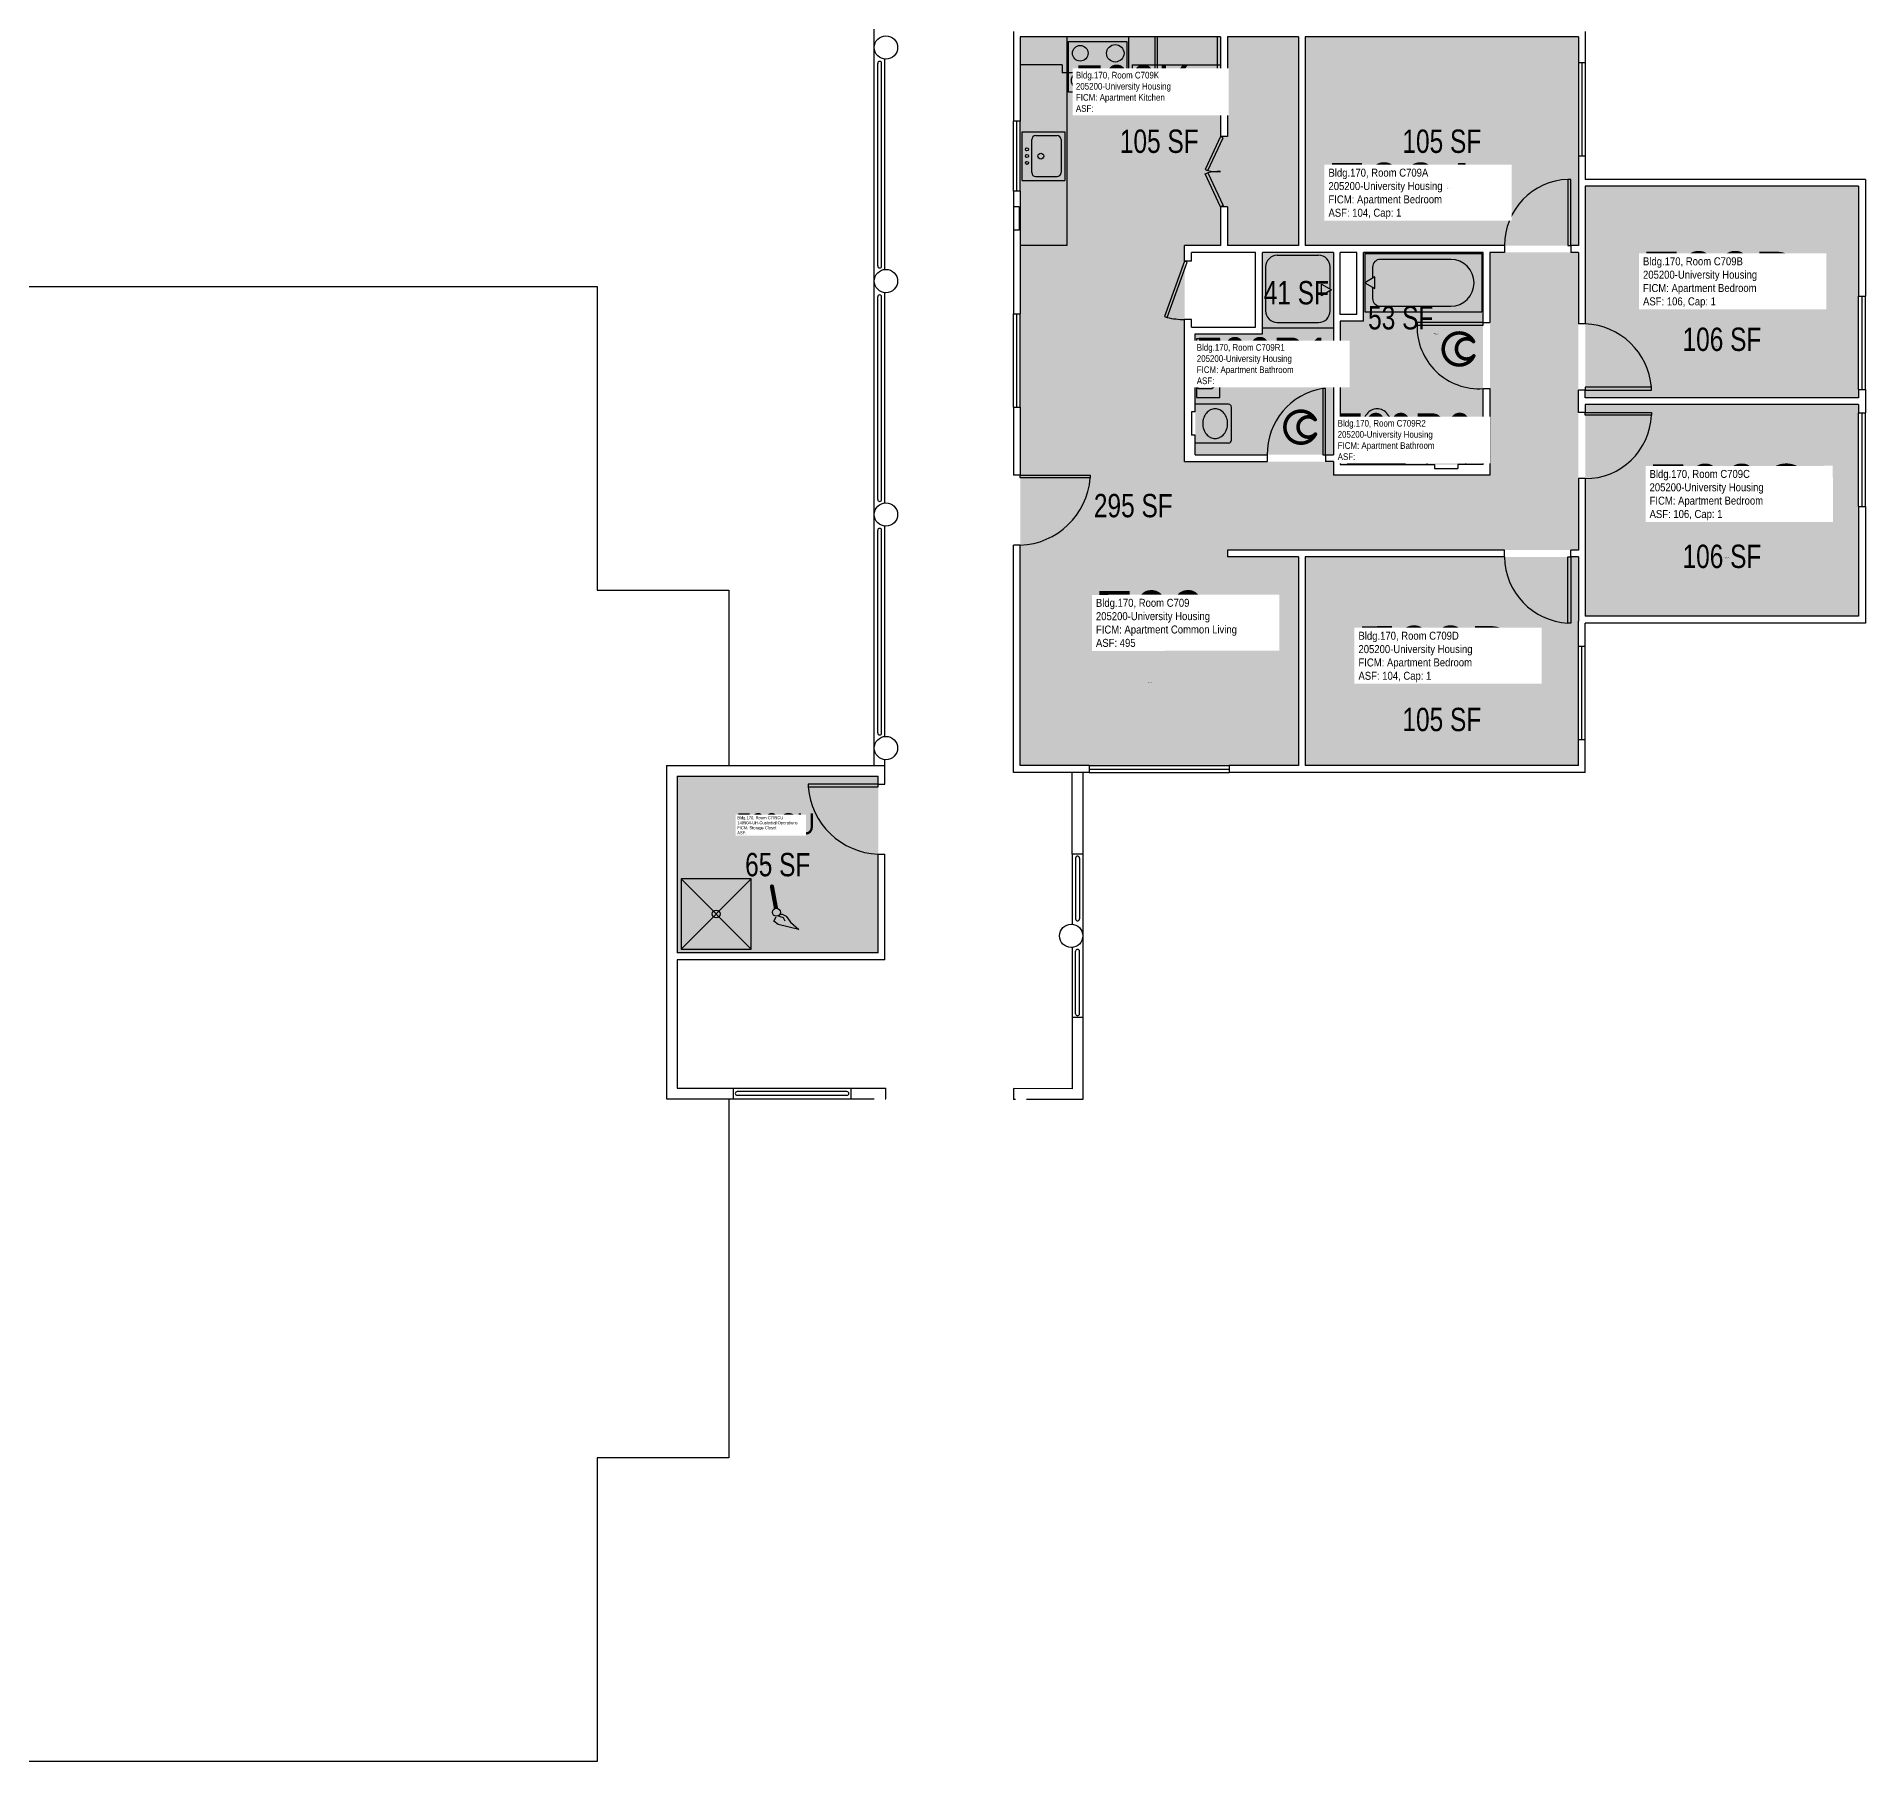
# Model space of a CAD drawing. Header units: inches. Extents: x -90 to 3162, y -86 to 1653.
# Drawn here: x 2222 to 3162, y -86 to 801 of the extents above; entities that cross this region are included whole.
import ezdxf
from ezdxf.enums import TextEntityAlignment as Align

# ---------------------------------------------------------------- set-up
doc = ezdxf.new("R2010")
doc.units = ezdxf.units.IN
doc.header["$LTSCALE"] = 10
doc.header["$MEASUREMENT"] = 0
doc.layers.get('0').update_dxf_attribs({"linetype": 'CONTINUOUS'})
for name, color, linetype in [('A-COLS', 5, 'CONTINUOUS'), ('A-DOOR', 2, 'CONTINUOUS'), ('A-FLOR', 3, 'CONTINUOUS'), ('A-GLAZ', 1, 'CONTINUOUS'), ('A-IDEN-ICON', 4, 'CONTINUOUS'), ('A-IDEN-RNUM', 7, 'CONTINUOUS'), ('A-IDEN-SNUM', 4, 'CONTINUOUS'), ('A-IDEN-VNUM', 4, 'CONTINUOUS'), ('A-ROOF', 2, 'CONTINUOUS'), ('A-WALL', 5, 'CONTINUOUS'), ('AREA-TEXT', 3, 'CONTINUOUS'), ('P-SANR-FIXT', 2, 'CONTINUOUS'), ('Rooms-Category-Color', 7, 'CONTINUOUS'), ('Rooms-College-Color', 7, 'CONTINUOUS'), ('Rooms-Department-Color', 7, 'CONTINUOUS'), ('Rooms-Division-Color', 7, 'CONTINUOUS'), ('Rooms-Information', 7, 'CONTINUOUS')]:
    doc.layers.add(name, color=color, linetype=linetype)
doc.styles.add('CP_AREA', font='arial.ttf', dxfattribs={"height": 15})
doc.styles.add('CP_ROOMSNUMBER', font='arial.ttf', dxfattribs={"height": 1})
doc.styles.add('CP_ROOMVNUMBER', font='arial.ttf', dxfattribs={"width": 0.85, "height": 0.075})

# ---------------------------------------------------------------- blocks, each defined once
blk = doc.blocks.new('CPBATH')
at = {"color": 0, "linetype": 'ByBlock', "const_width": 0.0127}
for points in [[(0.0571, 0.0168, 0.861492), (-0.0551, 0, 1)], [(-0.0551, 0, 0.726902), (0.0487, -0.0337, 1)], [(0.0571, 0.0168, 0.729002), (-0.0084, -0.0042, 1)], [(-0.0084, -0.0042, 0.609468), (0.0487, -0.0337, 1)]]:
    blk.add_lwpolyline(points, format="xyb", dxfattribs=at)
at = {"color": 0, "linetype": 'ByBlock', "const_width": 0.00637}
for points in [[(0.0544, 0.0152, 1), (0.0599, 0.0184, 1)], [(0.0459, -0.0353, 1), (0.0515, -0.0321, 1)]]:
    blk.add_lwpolyline(points, format="xyb", close=True, dxfattribs=at)
blk = doc.blocks.new('CPCUST')
at = {"color": 0, "linetype": 'ByBlock'}
for p, q in [((0.0171, -0.0639), (0.02, -0.0466)), ((0.0358, -0.0705), (0.0171, -0.0639)), ((0.0262, -0.0408), (0.0446, -0.0406)), ((0.0297, -0.0341), (0.0376, -0.0302)), ((0.1117, -0.0625), (0.0358, -0.0705)), ((0.0376, -0.0302), (0.0533, -0.0324)), ((0.0446, -0.0406), (0.0543, -0.0505)), ((0.0533, -0.0324), (0.0745, -0.0479)), ((0.0745, -0.0479), (0.1117, -0.0625))]:
    blk.add_line(p, q, dxfattribs=at)
at = {"color": 0, "linetype": 'ByBlock', "const_width": 0.0075}
blk.add_lwpolyline([(-0.0332, 0.0481, 1), (-0.0268, 0.0519, 1)], format="xyb", close=True, dxfattribs=at)
at = {"color": 0, "linetype": 'ByBlock', "const_width": 0.015}
blk.add_lwpolyline([(-0.03, 0.05), (0.01, -0.0193)], dxfattribs=at)
at = {"color": 0, "linetype": 'ByBlock'}
blk.add_circle((0.0158, -0.0313), 0.0141, dxfattribs=at)

msp = doc.modelspace()

# ---------------------------------------------------------------- hatches: boundary and pattern name
at = {"layer": 'Rooms-Category-Color', "true_color": 0x728ef3}
for points in [[(2830.78, 693.3), (2727.78, 693.3), (2727.78, 800.55), (2830.78, 800.55), (2830.78, 749.3), (2834.28, 749.3), (2834.28, 800.55), (2870.78, 800.55), (2870.78, 693.3), (2834.28, 693.3), (2834.28, 713.3), (2830.78, 713.3)], [(2874.28, 693.3), (2874.28, 800.55), (3014.78, 800.55), (3014.78, 693.3)], [(3018.28, 615.05), (3018.28, 723.8), (3158.78, 723.8), (3158.78, 615.05)], [(3014.78, 689.8), (3014.78, 536.8), (2834.28, 536.8), (2834.28, 533.3), (2870.78, 533.3), (2870.78, 426.05), (2727.78, 426.05), (2727.78, 693.3), (2812.28, 693.3), (2812.28, 582.3), (2888.78, 582.3), (2888.78, 575.3), (2969.28, 575.3), (2969.28, 689.8)], [(2817.86, 647.93), (2852.36, 647.93), (2852.36, 689.8), (2888.78, 689.8), (2888.78, 585.8), (2817.78, 585.8)], [(2965.78, 689.8), (2965.78, 580.8), (2892.28, 580.8), (2892.36, 654.43), (2904.36, 654.43), (2904.36, 689.8)], [(3018.28, 502.8), (3018.28, 611.55), (3158.78, 611.55), (3158.78, 502.8)], [(2874.28, 426.05), (2874.28, 533.3), (3014.78, 533.3), (3014.78, 426.05)], [(2551.53, 329.8), (2551.53, 420.55), (2654.78, 420.55), (2654.78, 329.8)]]:
    msp.add_hatch(color=171, dxfattribs=at).paths.add_polyline_path(points)
at = {"layer": 'Rooms-College-Color', "true_color": 0xadadad}
for points in [[(2830.78, 693.3), (2727.78, 693.3), (2727.78, 800.55), (2830.78, 800.55), (2830.78, 749.3), (2834.28, 749.3), (2834.28, 800.55), (2870.78, 800.55), (2870.78, 693.3), (2834.28, 693.3), (2834.28, 713.3), (2830.78, 713.3)], [(2874.28, 693.3), (2874.28, 800.55), (3014.78, 800.55), (3014.78, 693.3)], [(3018.28, 615.05), (3018.28, 723.8), (3158.78, 723.8), (3158.78, 615.05)], [(3014.78, 689.8), (3014.78, 536.8), (2834.28, 536.8), (2834.28, 533.3), (2870.78, 533.3), (2870.78, 426.05), (2727.78, 426.05), (2727.78, 693.3), (2812.28, 693.3), (2812.28, 582.3), (2888.78, 582.3), (2888.78, 575.3), (2969.28, 575.3), (2969.28, 689.8)], [(2817.86, 647.93), (2852.36, 647.93), (2852.36, 689.8), (2888.78, 689.8), (2888.78, 585.8), (2817.78, 585.8)], [(2965.78, 689.8), (2965.78, 580.8), (2892.28, 580.8), (2892.36, 654.43), (2904.36, 654.43), (2904.36, 689.8)], [(3018.28, 502.8), (3018.28, 611.55), (3158.78, 611.55), (3158.78, 502.8)], [(2874.28, 426.05), (2874.28, 533.3), (3014.78, 533.3), (3014.78, 426.05)], [(2551.53, 329.8), (2551.53, 420.55), (2654.78, 420.55), (2654.78, 329.8)]]:
    msp.add_hatch(color=253, dxfattribs=at).paths.add_polyline_path(points)
at = {"layer": 'Rooms-Department-Color', "true_color": 0x604aed}
for points in [[(2830.78, 693.3), (2727.78, 693.3), (2727.78, 800.55), (2830.78, 800.55), (2830.78, 749.3), (2834.28, 749.3), (2834.28, 800.55), (2870.78, 800.55), (2870.78, 693.3), (2834.28, 693.3), (2834.28, 713.3), (2830.78, 713.3)], [(2874.28, 693.3), (2874.28, 800.55), (3014.78, 800.55), (3014.78, 693.3)], [(3018.28, 615.05), (3018.28, 723.8), (3158.78, 723.8), (3158.78, 615.05)], [(3014.78, 689.8), (3014.78, 536.8), (2834.28, 536.8), (2834.28, 533.3), (2870.78, 533.3), (2870.78, 426.05), (2727.78, 426.05), (2727.78, 693.3), (2812.28, 693.3), (2812.28, 582.3), (2888.78, 582.3), (2888.78, 575.3), (2969.28, 575.3), (2969.28, 689.8)], [(2817.86, 647.93), (2852.36, 647.93), (2852.36, 689.8), (2888.78, 689.8), (2888.78, 585.8), (2817.78, 585.8)], [(2965.78, 689.8), (2965.78, 580.8), (2892.28, 580.8), (2892.36, 654.43), (2904.36, 654.43), (2904.36, 689.8)], [(3018.28, 502.8), (3018.28, 611.55), (3158.78, 611.55), (3158.78, 502.8)], [(2874.28, 426.05), (2874.28, 533.3), (3014.78, 533.3), (3014.78, 426.05)], [(2551.53, 329.8), (2551.53, 420.55), (2654.78, 420.55), (2654.78, 329.8)]]:
    msp.add_hatch(color=173, dxfattribs=at).paths.add_polyline_path(points)
at = {"layer": 'Rooms-Division-Color', "true_color": 0x604aed}
for points in [[(2830.78, 693.3), (2727.78, 693.3), (2727.78, 800.55), (2830.78, 800.55), (2830.78, 749.3), (2834.28, 749.3), (2834.28, 800.55), (2870.78, 800.55), (2870.78, 693.3), (2834.28, 693.3), (2834.28, 713.3), (2830.78, 713.3)], [(2874.28, 693.3), (2874.28, 800.55), (3014.78, 800.55), (3014.78, 693.3)], [(3018.28, 615.05), (3018.28, 723.8), (3158.78, 723.8), (3158.78, 615.05)], [(3014.78, 689.8), (3014.78, 536.8), (2834.28, 536.8), (2834.28, 533.3), (2870.78, 533.3), (2870.78, 426.05), (2727.78, 426.05), (2727.78, 693.3), (2812.28, 693.3), (2812.28, 582.3), (2888.78, 582.3), (2888.78, 575.3), (2969.28, 575.3), (2969.28, 689.8)], [(2817.86, 647.93), (2852.36, 647.93), (2852.36, 689.8), (2888.78, 689.8), (2888.78, 585.8), (2817.78, 585.8)], [(2965.78, 689.8), (2965.78, 580.8), (2892.28, 580.8), (2892.36, 654.43), (2904.36, 654.43), (2904.36, 689.8)], [(3018.28, 502.8), (3018.28, 611.55), (3158.78, 611.55), (3158.78, 502.8)], [(2874.28, 426.05), (2874.28, 533.3), (3014.78, 533.3), (3014.78, 426.05)], [(2551.53, 329.8), (2551.53, 420.55), (2654.78, 420.55), (2654.78, 329.8)]]:
    msp.add_hatch(color=173, dxfattribs=at).paths.add_polyline_path(points)

# ---------------------------------------------------------------- linework, layer by layer
at = {"layer": 'A-COLS'}
for centre in [(2658.78, 795.09, 0), (2658.78, 675.09, 0), (2658.78, 555.09, 0), (2658.78, 435.09, 0), (2754.02, 338.56, 0)]:
    msp.add_circle(centre, 6, dxfattribs=at)
at = {"layer": 'A-DOOR'}
for p, q in [((2830.78, 749.3), (2822.9, 732.46)), ((2824.18, 731.86), (2832.06, 748.7)), ((2832.06, 748.7), (2830.78, 749.3)), ((2822.9, 732.46), (2824.18, 731.86)), ((2822.9, 730.15), (2824.18, 730.75)), ((2830.78, 713.3), (2822.9, 730.15)), ((2824.18, 730.75), (2832.06, 713.9)), ((3009.36, 727.3), (3009.36, 693.3)), ((3010.78, 727.3), (3009.36, 727.3)), ((3010.78, 693.3), (3010.78, 727.3)), ((2832.06, 713.9), (2830.78, 713.3)), ((3009.36, 693.3), (3010.78, 693.3)), ((2812.28, 685.3), (2801.98, 656.82)), ((2803.31, 656.34), (2813.61, 684.82)), ((2813.61, 684.82), (2812.28, 685.3)), ((2801.98, 656.82), (2803.31, 656.34)), ((2931.78, 653.8), (2931.78, 652.39)), ((2965.78, 653.8), (2931.78, 653.8)), ((2931.78, 652.39), (2965.78, 652.39)), ((2965.78, 652.39), (2965.78, 653.8)), ((2883.36, 619.8), (2883.36, 585.8)), ((2884.78, 619.8), (2883.36, 619.8)), ((2884.78, 585.8), (2884.78, 619.8)), ((3052.28, 620.47), (3018.28, 620.47)), ((3018.28, 620.47), (3018.28, 619.05)), ((3018.28, 619.05), (3052.28, 619.05)), ((3052.28, 619.05), (3052.28, 620.47)), ((3018.28, 607.55), (3052.28, 607.55)), ((3018.28, 606.14), (3018.28, 607.55)), ((3052.28, 606.14), (3018.28, 606.14)), ((3052.28, 607.55), (3052.28, 606.14)), ((2883.36, 585.8), (2884.78, 585.8)), ((2727.78, 575.3), (2763.78, 575.3)), ((2727.78, 573.89), (2727.78, 575.3)), ((2763.78, 573.89), (2727.78, 573.89)), ((2763.78, 575.3), (2763.78, 573.89)), ((3009.36, 499.3), (3009.36, 533.3)), ((3009.36, 533.3), (3010.78, 533.3)), ((3010.78, 533.3), (3010.78, 499.3)), ((3010.78, 499.3), (3009.36, 499.3)), ((2618.78, 416.55), (2618.78, 415.14)), ((2654.78, 416.55), (2618.78, 416.55)), ((2618.78, 415.14), (2654.78, 415.14)), ((2654.78, 415.14), (2654.78, 416.55))]:
    msp.add_line(p, q, dxfattribs=at)
for centre, radius, start, end in [((2829.61, 756.98), 25.7, 257.79511, 272.60034), ((2829.61, 705.63), 25.7, 87.39966, 102.20489), ((3010.55, 693.56), 33.77, 92.00499, 180.43276), ((2813.2, 701.84), 46.56, 257.73028, 268.86335), ((2963.66, 651.62), 31.88, 178.61692, 273.82083), ((3016.96, 617.64), 35.43, 4.57233, 87.86542), ((2888.63, 586.36), 33.85, 98.94866, 180.94473), ((3018.33, 607.53), 33.98, 269.91731, 357.64494), ((2726.3, 576.87), 37.6, 272.25231, 355.44805), ((3011.16, 533.64), 34.38, 180.55848, 267.00377), ((2656.26, 418.12), 37.6, 184.55194, 267.74769)]:
    msp.add_arc(centre, radius, start, end, dxfattribs=at)
at = {"layer": 'A-FLOR'}
for p, q in [((2654.53, 682.82), (2654.53, 786.95)), ((2656.53, 682.82), (2656.53, 786.96)), ((2654.53, 562.82), (2654.53, 666.95)), ((2656.53, 562.82), (2656.53, 666.95)), ((2654.53, 442.82), (2654.53, 546.95)), ((2656.53, 442.82), (2656.53, 546.95)), ((2756.27, 378.55), (2756.27, 347.27)), ((2758.27, 378.55), (2758.27, 347.27)), ((2756.27, 298.53), (2756.27, 330.64)), ((2758.27, 298.49), (2758.27, 330.63)), ((2638.72, 258.55), (2582.28, 258.55)), ((2638.72, 256.55), (2582.28, 256.55))]:
    msp.add_line(p, q, dxfattribs=at)
at = {"layer": 'A-FLOR', "extrusion": (-4.44081e-13, 0.000187714, 1)}
for centre in [(2655.53, 786.95, 0.15), (2655.53, 666.95, 0.13), (2655.53, 546.95, 0.1)]:
    msp.add_arc(centre, 1, 0, 180, dxfattribs=at)
at = {"layer": 'A-FLOR', "extrusion": (-4.43997e-13, 0.000187714, 1)}
for centre, start, end in [((2655.53, 682.82, 0.13), 180.00001, 359.99999), ((2655.53, 562.82, 0.11), 180, 360), ((2655.53, 442.82, 0.08), 180, 360)]:
    msp.add_arc(centre, 1, start, end, dxfattribs=at)
at = {"layer": 'A-FLOR', "extrusion": (-6.05081e-12, 0.000481686, 1)}
msp.add_arc((2757.27, 378.55, 0.18), 1, 0, 180, dxfattribs=at)
at = {"layer": 'A-FLOR', "extrusion": (-6.0506e-12, 0.000481686, 1)}
msp.add_arc((2757.27, 347.27, 0.17), 1, 180, 0, dxfattribs=at)
at = {"layer": 'A-FLOR', "extrusion": (-1.17822e-10, -0.000481686, 1)}
for centre, start, end in [((2757.27, 330.63, -0.16), 359.99999, 179.99999), ((2757.27, 298.53, -0.14), 179.99999, 359.99999)]:
    msp.add_arc(centre, 1, start, end, dxfattribs=at)
at = {"layer": 'A-FLOR', "extrusion": (-0.000343011, -2.72905e-11, 1)}
msp.add_arc((2582.28, 257.55, -0.89), 1, 90, 270, dxfattribs=at)
at = {"layer": 'A-FLOR', "extrusion": (-0.000343011, -2.72906e-11, 1)}
msp.add_arc((2638.72, 257.55, -0.91), 1, 270, 90, dxfattribs=at)
at = {"layer": 'A-GLAZ'}
for p, q in [((3014.78, 787.3), (3014.78, 739.3)), ((3016.53, 787.3), (3016.53, 739.3)), ((3018.28, 787.3), (3018.28, 739.3)), ((2724.28, 721.3), (2724.28, 757.3)), ((2726.03, 721.3), (2726.03, 757.3)), ((2727.78, 721.3), (2727.78, 757.3)), ((2724.28, 610.18), (2724.28, 658.18)), ((2726.03, 610.18), (2726.03, 658.18)), ((2727.78, 610.18), (2727.78, 658.18)), ((3158.78, 619.3), (3158.78, 667.3)), ((3160.53, 619.3), (3160.53, 667.3)), ((3162.28, 619.3), (3162.28, 667.3)), ((3158.78, 559.3), (3158.78, 607.3)), ((3160.53, 559.3), (3160.53, 607.3)), ((3162.28, 559.3), (3162.28, 607.3)), ((3014.78, 439.3), (3014.78, 487.3)), ((3016.53, 439.3), (3016.53, 487.3)), ((3018.28, 439.3), (3018.28, 487.3)), ((2763.28, 426.05), (2835.28, 426.05)), ((2763.28, 424.3), (2835.28, 424.3)), ((2763.28, 422.55), (2835.28, 422.55))]:
    msp.add_line(p, q, dxfattribs=at)
at = {"layer": 'A-ROOF'}
for p, q in [((2042.28, 672.3), (2510.28, 672.3)), ((2510.28, 672.3), (2510.28, 516.3)), ((2510.28, 516.3), (2578.03, 516.3)), ((2578.03, 516.3), (2578.03, 426.05)), ((2578.03, 254.8), (2578.03, 70.3)), ((2510.28, 70.3), (2510.28, -85.7)), ((2578.03, 70.3), (2510.28, 70.3)), ((2510.28, -85.7), (2042.28, -85.7))]:
    msp.add_line(p, q, dxfattribs=at)
at = {"layer": 'A-WALL'}
for p, q in [((2652.78, 794.81), (2652.78, 915.09)), ((2724.28, 803.3), (2724.28, 757.3)), ((2830.78, 800.55), (2727.78, 800.55)), ((2727.78, 800.55), (2727.78, 757.3)), ((2830.78, 800.55), (2830.78, 749.3)), ((2870.78, 800.55), (2834.28, 800.55)), ((2834.28, 800.55), (2834.28, 749.3)), ((2870.78, 800.55), (2870.78, 693.3)), ((3014.78, 800.55), (2874.28, 800.55)), ((2874.28, 800.55), (2874.28, 693.3)), ((3014.78, 800.55), (3014.78, 787.3)), ((3018.28, 803.3), (3018.28, 787.3)), ((2652.78, 675.09), (2652.78, 794.81)), ((2658.28, 680.87), (2658.28, 788.91)), ((3018.28, 787.3), (3014.78, 787.3)), ((2727.78, 757.3), (2724.28, 757.3)), ((2834.28, 749.3), (2830.78, 749.3)), ((3018.28, 739.3), (3014.78, 739.3)), ((3014.78, 739.3), (3014.78, 726.3)), ((3018.28, 739.3), (3018.28, 727.3)), ((3014.78, 728.3), (3014.78, 693.3)), ((3162.28, 727.3), (3018.28, 727.3)), ((3162.28, 727.3), (3162.28, 667.3)), ((2727.78, 721.3), (2724.28, 721.3)), ((2724.28, 721.3), (2724.28, 713.3)), ((2727.78, 721.3), (2727.78, 693.3)), ((3158.78, 723.8), (3018.28, 723.8)), ((3018.28, 723.8), (3018.28, 653.05)), ((3158.78, 723.8), (3158.78, 667.3)), ((2724.28, 713.3), (2724.28, 701.3)), ((2727.28, 713.3), (2724.28, 713.3)), ((2727.28, 713.3), (2727.28, 701.3)), ((2834.28, 713.3), (2830.78, 713.3)), ((2830.78, 713.3), (2830.78, 693.3)), ((2834.28, 713.3), (2834.28, 693.3)), ((2724.28, 701.3), (2724.28, 658.18)), ((2727.28, 701.3), (2724.28, 701.3)), ((2727.78, 693.3), (2727.78, 658.18)), ((2812.28, 685.3), (2812.28, 693.3)), ((2830.78, 693.3), (2812.28, 693.3)), ((2815.78, 685.3), (2815.78, 689.8)), ((2848.78, 689.8), (2815.78, 689.8)), ((2870.78, 693.3), (2834.28, 693.3)), ((2848.78, 651.43), (2848.78, 689.8)), ((2852.28, 647.93), (2852.28, 689.8)), ((2888.78, 689.8), (2852.28, 689.8)), ((2976.78, 693.3), (2874.28, 693.3)), ((2888.78, 689.8), (2888.78, 585.8)), ((2892.28, 657.93), (2892.28, 689.8)), ((2900.78, 689.8), (2892.28, 689.8)), ((2900.78, 657.93), (2900.78, 689.8)), ((2904.28, 654.43), (2904.28, 689.8)), ((2965.78, 689.8), (2904.28, 689.8)), ((2965.78, 653.8), (2965.78, 689.8)), ((2969.28, 689.8), (2969.28, 653.8)), ((2976.78, 689.8), (2969.28, 689.8)), ((2976.78, 693.3), (2976.78, 689.8)), ((3010.78, 693.3), (3010.78, 689.8)), ((3014.78, 693.3), (3010.78, 693.3)), ((3014.78, 689.8), (3010.78, 689.8)), ((3014.78, 689.8), (3014.78, 653.05)), ((2815.78, 685.3), (2812.28, 685.3)), ((2652.78, 554.85), (2652.78, 675.09)), ((2658.28, 560.87), (2658.28, 668.91)), ((2724.28, 658.18), (2727.78, 658.18)), ((3158.78, 667.3), (3162.28, 667.3)), ((2815.78, 655.3), (2812.28, 655.3)), ((2812.28, 582.3), (2812.28, 655.3)), ((2815.78, 651.43), (2815.78, 655.3)), ((2815.78, 651.43), (2848.78, 651.43)), ((2900.78, 657.93), (2892.28, 657.93)), ((2892.28, 654.43), (2892.28, 580.8)), ((2904.28, 654.43), (2892.28, 654.43)), ((2965.78, 653.8), (2969.28, 653.8)), ((3018.28, 653.05), (3014.78, 653.05)), ((2817.78, 607.8), (2817.78, 647.93)), ((2817.78, 647.93), (2852.28, 647.93)), ((2965.78, 619.8), (2969.28, 619.8)), ((2965.78, 580.8), (2965.78, 619.8)), ((2969.28, 619.8), (2969.28, 575.3)), ((3018.28, 619.05), (3014.78, 619.05)), ((3014.78, 607.55), (3014.78, 619.05)), ((3018.28, 615.05), (3018.28, 619.05)), ((3158.78, 615.05), (3018.28, 615.05)), ((3018.28, 611.55), (3018.28, 607.55)), ((3158.78, 611.55), (3018.28, 611.55)), ((3158.78, 619.3), (3158.78, 615.05)), ((3158.78, 619.3), (3162.28, 619.3)), ((3158.78, 611.55), (3158.78, 607.3)), ((3162.28, 619.3), (3162.28, 607.3)), ((2724.28, 610.18), (2727.78, 610.18)), ((2724.28, 610.18), (2724.28, 575.3)), ((2727.78, 610.18), (2727.78, 575.3)), ((2817.78, 607.8), (2815.78, 607.8)), ((2815.78, 607.8), (2815.78, 595.8)), ((3018.28, 607.55), (3014.78, 607.55)), ((3158.78, 607.3), (3162.28, 607.3)), ((2817.78, 595.8), (2815.78, 595.8)), ((2817.78, 585.8), (2817.78, 595.8)), ((2817.78, 585.8), (2854.78, 585.8)), ((2854.78, 585.8), (2854.78, 582.3)), ((2884.78, 585.8), (2888.78, 585.8)), ((2884.78, 585.8), (2884.78, 582.3)), ((2727.78, 575.3), (2724.28, 575.3)), ((2812.28, 582.3), (2854.78, 582.3)), ((2888.78, 582.3), (2884.78, 582.3)), ((2888.78, 582.3), (2888.78, 575.3)), ((2969.28, 575.3), (2888.78, 575.3)), ((2892.28, 580.8), (2940.78, 580.8)), ((2940.78, 580.8), (2940.78, 578.8)), ((2940.78, 578.8), (2952.78, 578.8)), ((2965.78, 580.8), (2952.78, 580.8)), ((2952.78, 580.8), (2952.78, 578.8)), ((3018.28, 573.55), (3014.78, 573.55)), ((3014.78, 573.55), (3014.78, 536.8)), ((3018.28, 573.55), (3018.28, 502.8)), ((2652.78, 426.05), (2652.78, 554.85)), ((3158.78, 559.3), (3158.78, 502.8)), ((3158.78, 559.3), (3162.28, 559.3)), ((3162.28, 559.3), (3162.28, 499.3)), ((2658.28, 440.87), (2658.28, 548.91)), ((2724.28, 422.55), (2724.28, 539.3)), ((2727.78, 539.3), (2724.28, 539.3)), ((2727.78, 426.05), (2727.78, 539.3)), ((2834.28, 536.8), (2834.28, 533.3)), ((2976.78, 536.8), (2834.28, 536.8)), ((2976.78, 533.3), (2976.78, 536.8)), ((3014.78, 536.8), (3010.78, 536.8)), ((3010.78, 533.3), (3010.78, 536.8)), ((2870.78, 533.3), (2834.28, 533.3)), ((2870.78, 533.3), (2870.78, 426.05)), ((2874.28, 533.3), (2874.28, 426.05)), ((2976.78, 533.3), (2874.28, 533.3)), ((3014.78, 533.3), (3010.78, 533.3)), ((3014.78, 533.3), (3014.78, 500.3)), ((3014.78, 487.3), (3014.78, 500.3)), ((3158.78, 502.8), (3018.28, 502.8)), ((3018.28, 487.3), (3018.28, 499.3)), ((3162.28, 499.3), (3018.28, 499.3)), ((3018.28, 487.3), (3014.78, 487.3)), ((3014.78, 426.05), (3014.78, 439.3)), ((3018.28, 439.3), (3014.78, 439.3)), ((3018.28, 422.55), (3018.28, 439.3)), ((2546.03, 426.05), (2546.03, 254.8)), ((2546.03, 426.05), (2658.28, 426.05)), ((2658.28, 426.05), (2658.28, 428.91)), ((2658.28, 416.55), (2658.28, 426.05)), ((2763.28, 426.05), (2727.78, 426.05)), ((2763.28, 426.05), (2763.28, 422.55)), ((2835.28, 426.05), (2835.28, 422.55)), ((2870.78, 426.05), (2835.28, 426.05)), ((3014.78, 426.05), (2874.28, 426.05)), ((2551.53, 420.55), (2551.53, 329.8)), ((2551.53, 420.55), (2654.78, 420.55)), ((2654.78, 416.55), (2654.78, 420.55)), ((2654.78, 416.55), (2658.28, 416.55)), ((2763.28, 422.55), (2724.28, 422.55)), ((2754.53, 380.55), (2754.53, 422.55)), ((2760.03, 422.55), (2760.02, 380.55)), ((3018.28, 422.55), (2835.28, 422.55)), ((2654.78, 329.8), (2654.78, 380.55)), ((2654.78, 380.55), (2658.28, 380.55)), ((2658.28, 326.3), (2658.28, 380.55)), ((2754.53, 380.55), (2754.52, 344.54)), ((2760.02, 380.55), (2754.53, 380.55)), ((2760.02, 380.55), (2760.01, 296.53)), ((2654.78, 329.8), (2551.53, 329.8)), ((2754.52, 332.58), (2754.52, 296.53)), ((2551.53, 326.3), (2551.53, 260.3)), ((2658.28, 326.3), (2551.53, 326.3)), ((2754.52, 296.53), (2754.51, 260.03)), ((2760.01, 296.53), (2754.52, 296.53)), ((2760.01, 296.53), (2760.01, 254.53)), ((2546.03, 254.8), (2580.28, 254.8)), ((2551.53, 260.3), (2580.28, 260.3)), ((2580.28, 260.3), (2580.28, 254.8)), ((2580.28, 260.3), (2640.72, 260.3)), ((2580.28, 254.8), (2640.72, 254.79)), ((2640.72, 260.29), (2640.72, 260.29)), ((2640.72, 260.29), (2640.72, 254.79)), ((2640.72, 260.29), (2658.78, 260.29)), ((2640.72, 254.79), (2652.73, 254.79)), ((2658.31, 254.79), (2658.78, 254.79)), ((2658.78, 254.79), (2658.78, 260.29)), ((2658.78, 254.79), (2658.78, 260.29)), ((2754.51, 260.03), (2724.28, 260.04)), ((2724.28, 260.04), (2724.28, 254.54)), ((2725.37, 254.54), (2724.28, 254.54)), ((2760.01, 254.53), (2730.96, 254.54))]:
    msp.add_line(p, q, dxfattribs=at)
at = {"layer": 'P-SANR-FIXT'}
for p, q in [((2751.78, 800.55), (2751.78, 693.3)), ((2783.65, 776.55), (2783.65, 800.55)), ((2797.16, 776.55), (2797.16, 800.55)), ((2798.16, 800.55), (2798.16, 773.05)), ((2829.16, 800.55), (2798.16, 800.55)), ((2829.16, 773.05), (2829.16, 800.55)), ((2752.65, 772.14), (2752.65, 798.14)), ((2752.65, 798.14), (2782.65, 798.14)), ((2782.65, 798.14), (2782.65, 772.14)), ((2749.41, 786.14), (2727.78, 786.14)), ((2749.41, 786.14), (2749.41, 782.14)), ((2785.41, 782.14), (2749.41, 782.14)), ((2785.41, 786.14), (2785.41, 782.14)), ((2785.41, 786.14), (2830.78, 786.14)), ((2782.65, 772.14), (2752.65, 772.14)), ((2797.16, 776.55), (2783.65, 776.55)), ((2798.16, 775.3), (2829.16, 775.3)), ((2798.16, 773.05), (2829.16, 773.05)), ((2728.78, 726.8), (2728.78, 751.8)), ((2728.78, 751.8), (2750.78, 751.8)), ((2733.78, 730.8), (2733.78, 747.8)), ((2735.78, 749.8), (2746.78, 749.8)), ((2748.78, 747.8), (2748.78, 730.8)), ((2750.78, 751.8), (2750.78, 726.8)), ((2728.78, 726.8), (2750.78, 726.8)), ((2735.78, 728.8), (2746.78, 728.8)), ((2751.78, 693.3), (2727.78, 693.3)), ((2859.94, 688.3), (2881.12, 688.3)), ((2904.91, 689.18), (2904.91, 659.18)), ((2904.91, 689.18), (2965.16, 689.18)), ((2965.16, 689.18), (2965.16, 659.18)), ((2853.94, 682.3), (2853.94, 659.8)), ((2887.12, 671), (2887.12, 682.3)), ((2910.1, 677.18), (2904.91, 674.18)), ((2908.92, 682.21), (2908.92, 676.5)), ((2910.1, 671.18), (2910.1, 677.18)), ((2949.09, 686.23), (2912.94, 686.23)), ((2882.69, 673.55), (2887.88, 670.55)), ((2882.69, 667.55), (2882.69, 673.55)), ((2887.88, 670.55), (2882.69, 667.55)), ((2887.12, 659.8), (2887.12, 670.11)), ((2904.91, 674.18), (2910.1, 671.18)), ((2908.92, 671.86), (2908.92, 666.14)), ((2904.91, 659.18), (2965.16, 659.18)), ((2912.94, 662.13), (2949.09, 662.13)), ((2888.78, 650.93), (2852.28, 650.93)), ((2859.94, 653.8), (2881.12, 653.8)), ((2818.38, 645.3), (2818.38, 615.3)), ((2830.38, 645.3), (2818.38, 645.3)), ((2819.38, 640.8), (2818.38, 639.8)), ((2818.38, 639.8), (2818.38, 620.8)), ((2826.38, 640.8), (2819.38, 640.8)), ((2827.38, 639.8), (2826.38, 640.8)), ((2827.38, 636.3), (2827.38, 639.8)), ((2830.38, 615.3), (2830.38, 645.3)), ((2826.38, 627.8), (2826.38, 632.74)), ((2826.4, 632.86), (2827.38, 636.3)), ((2818.38, 620.8), (2819.38, 619.8)), ((2827.38, 624.3), (2826.38, 627.8)), ((2826.38, 619.8), (2827.26, 620.68)), ((2827.38, 620.98), (2827.38, 624.3)), ((2834.91, 611.8), (2817.78, 611.8)), ((2818.38, 615.3), (2830.38, 615.3)), ((2819.38, 619.8), (2826.38, 619.8)), ((2836.41, 593.3), (2836.41, 610.3)), ((2925.91, 593.43), (2895.91, 593.43)), ((2895.91, 593.43), (2895.91, 581.43)), ((2925.91, 581.43), (2925.91, 593.43)), ((2936.78, 597.93), (2936.78, 580.8)), ((2955.28, 599.43), (2938.28, 599.43)), ((2956.78, 597.93), (2956.78, 580.8)), ((2834.91, 591.8), (2817.78, 591.8)), ((2900.78, 589.25), (2900.78, 582.43)), ((2901.78, 590.43), (2900.9, 589.55)), ((2905.28, 590.43), (2901.78, 590.43)), ((2908.72, 589.44), (2905.28, 590.43)), ((2913.72, 589.43), (2908.84, 589.43)), ((2917.28, 590.43), (2913.84, 589.44)), ((2920.61, 590.43), (2917.28, 590.43)), ((2921.78, 589.43), (2920.9, 590.31)), ((2921.78, 582.43), (2921.78, 589.43)), ((2895.91, 581.43), (2925.91, 581.43)), ((2900.78, 582.43), (2901.78, 581.43)), ((2901.78, 581.43), (2920.78, 581.43)), ((2920.78, 581.43), (2921.78, 582.43)), ((2589.53, 367.8), (2553.53, 367.8)), ((2553.53, 367.8), (2553.53, 331.8)), ((2589.53, 331.8), (2553.53, 367.8)), ((2589.53, 367.8), (2553.53, 331.8)), ((2589.53, 331.8), (2589.53, 367.8)), ((2553.53, 331.8), (2589.53, 331.8))]:
    msp.add_line(p, q, dxfattribs=at)
for centre, radius in [((2758.65, 792.14), 4), ((2776.65, 792.14), 4.5), ((2758.65, 778.14), 4.5), ((2776.65, 778.14), 4), ((2731.28, 742.8), 0.791), ((2731.28, 739.3), 0.791), ((2731.28, 735.8), 0.791), ((2738.4, 739.3), 1.5), ((2571.53, 349.8), 2)]:
    msp.add_circle(centre, radius, dxfattribs=at)
for centre, radius, start, end in [((2735.78, 747.8), 2, 90, 180), ((2746.78, 747.8), 2, 360, 90), ((2735.78, 730.8), 2, 180, 270), ((2746.78, 730.8), 2, 270, 360), ((2859.94, 682.3), 6, 90, 180), ((2881.12, 682.3), 6, 360, 90), ((2912.94, 682.21), 4.02, 90, 180), ((2949.09, 674.18), 12.05, 270, 90), ((2859.94, 659.8), 6, 180, 270), ((2881.12, 659.8), 6, 270, 360), ((2912.94, 666.14), 4.02, 180, 270), ((2826.8, 632.74), 0.418, 164.0546, 180), ((2834.22, 630.3), 6.3, 153.29881, 180), ((2834.22, 630.3), 6.3, 180, 206.70119), ((2835.63, 629.59), 7.89, 129.47246, 153.29881), ((2836.55, 628.48), 9.33, 108.83538, 129.47246), ((2837.15, 626.73), 11.18, 90, 108.83538), ((2837.71, 629.37), 8.55, 71.16462, 93.77544), ((2837.16, 627.77), 10.24, 50.52754, 71.16462), ((2838.66, 629.59), 7.89, 26.70119, 50.52754), ((2840.08, 630.3), 6.3, 360, 26.70119), ((2840.08, 630.3), 6.3, 333.29881, 360), ((2826.96, 620.98), 0.418, 315, 360), ((2835.63, 631.01), 7.89, 206.70119, 230.52754), ((2836.55, 632.13), 9.33, 230.52754, 251.16462), ((2837.15, 633.88), 11.18, 251.16462, 270), ((2837.15, 633.88), 11.18, 270, 288.83538), ((2837.74, 632.13), 9.33, 288.83538, 309.47246), ((2838.66, 631.01), 7.89, 309.47246, 333.29881), ((2834.91, 610.3), 1.5, 360, 90), ((2830.61, 601.8), 9, 160.77064, 180), ((2830.61, 601.8), 9, 180, 199.22936), ((2829.33, 602.25), 7.65, 139.89909, 160.77064), ((2828.52, 602.93), 6.59, 116.19159, 139.89909), ((2828.01, 603.98), 5.42, 90, 116.19159), ((2828.01, 603.98), 5.42, 63.80841, 90), ((2827.49, 602.93), 6.59, 40.10091, 63.80841), ((2826.68, 602.25), 7.65, 19.22936, 40.10091), ((2825.4, 601.8), 9, 360, 19.22936), ((2825.4, 601.8), 9, 340.77064, 360), ((2912.21, 600.76), 8.55, 161.16462, 183.77544), ((2913.81, 600.21), 10.24, 140.52754, 161.16462), ((2911.99, 601.71), 7.89, 116.70119, 140.52754), ((2911.28, 603.12), 6.3, 90, 116.70119), ((2911.28, 603.12), 6.3, 63.29881, 90), ((2910.57, 601.71), 7.89, 39.47246, 63.29881), ((2909.45, 600.79), 9.33, 18.83538, 39.47246), ((2907.7, 600.19), 11.18, 360, 18.83538), ((2829.33, 601.36), 7.65, 199.22936, 220.10091), ((2828.52, 600.68), 6.59, 220.10091, 243.80841), ((2828.01, 599.62), 5.42, 243.80841, 270), ((2828.01, 599.62), 5.42, 270, 296.19159), ((2827.49, 600.68), 6.59, 296.19159, 319.89909), ((2826.68, 601.36), 7.65, 319.89909, 340.77064), ((2834.91, 593.3), 1.5, 270, 360), ((2914.86, 600.19), 11.18, 180, 198.83538), ((2913.11, 599.6), 9.33, 198.83538, 219.47246), ((2911.99, 598.68), 7.89, 219.47246, 243.29881), ((2910.57, 598.68), 7.89, 296.70119, 320.52754), ((2909.45, 599.6), 9.33, 320.52754, 341.16462), ((2907.7, 600.19), 11.18, 341.16462, 360), ((2938.28, 597.93), 1.5, 90, 180), ((2944.6, 591.03), 5.42, 153.80841, 180), ((2945.65, 590.51), 6.59, 130.10091, 153.80841), ((2946.34, 589.7), 7.65, 109.22936, 130.10091), ((2946.78, 588.43), 9, 90, 109.22936), ((2946.78, 588.43), 9, 70.77064, 90), ((2947.22, 589.7), 7.65, 49.89909, 70.77064), ((2947.91, 590.51), 6.59, 26.19159, 49.89909), ((2948.96, 591.03), 5.42, 360, 26.19159), ((2955.28, 597.93), 1.5, 360, 90), ((2901.2, 589.25), 0.418, 135, 180), ((2911.28, 597.26), 6.3, 243.29881, 270), ((2908.84, 589.85), 0.418, 254.0546, 270), ((2911.28, 597.26), 6.3, 270, 296.70119), ((2913.72, 589.85), 0.418, 270, 285.9454), ((2920.61, 590.01), 0.418, 45, 90), ((2944.6, 591.03), 5.42, 180, 206.19159), ((2945.65, 591.55), 6.59, 206.19159, 229.89909), ((2946.34, 592.36), 7.65, 229.89909, 250.77064), ((2946.78, 593.63), 9, 250.77064, 270), ((2946.78, 593.63), 9, 270, 289.22936), ((2947.22, 592.36), 7.65, 289.22936, 310.10091), ((2947.91, 591.55), 6.59, 310.10091, 333.80841), ((2948.96, 591.03), 5.42, 333.80841, 360)]:
    msp.add_arc(centre, radius, start, end, dxfattribs=at)

# ---------------------------------------------------------------- block references
at = {"layer": 'A-IDEN-ICON'}
for name, p, xscale, yscale, zscale, rotation in [('CPBATH', (2953.18, 640.1), 144.0000000032858, 144.0000000032858, 144.0000000032858, 10.60003392321815), ('CPBATH', (2871.78, 599.94), 144.0000000032858, 144.0000000032858, 144.0000000032858, 10.60003392321815), ('CPCUST', (2601.85, 355.69), 144.000000002569, 144.000000002569, 144.000000002569, 340.4999999933736)]:
    msp.add_blockref(name, p, dxfattribs=dict(at, xscale=xscale, yscale=yscale, zscale=zscale, rotation=rotation))

# ---------------------------------------------------------------- texts
at = {"layer": 'A-IDEN-RNUM', "style": 'CP_ROOMSNUMBER'}
for s, rotation, p in [('0709-K0', 358.9, (2791.32, 745.82)), ('0709-A0', 0.04943, (2946.07, 722.72)), ('0709-R2', 358.9, (2940.18, 647.79)), ('0709-B0', 0.08218, (3083.89, 641.39)), ('0709-R1', 358.9, (2840.57, 627.64)), ('0709-C0', 0.04943, (3089.31, 532.52)), ('0709-00', 0.08218, (2792.71, 468.72)), ('0709-D0', 0.08218, (2937.43, 450.15)), ('0709-CU', 0.08, (2597.14, 374.87))]:
    msp.add_text(s, height=0.36, rotation=rotation, dxfattribs=at).set_placement(p)
at = {"layer": 'A-IDEN-SNUM', "style": 'CP_ROOMSNUMBER'}
for s, rotation, p in [('1700C709K0', 358.9, (2791.32, 745.82)), ('1700C709A0', 0.04943, (2946.07, 722.72)), ('1700C709R2', 358.9, (2940.18, 647.79)), ('1700C709B0', 0.08218, (3083.89, 641.39)), ('1700C709R1', 358.9, (2840.57, 627.64)), ('1700C709C0', 0.04943, (3089.31, 532.52)), ('1700C70900', 0.08218, (2792.71, 468.72)), ('1700C709D0', 0.08218, (2937.43, 450.15)), ('1700C709CU', 0.08, (2597.14, 374.87))]:
    msp.add_text(s, height=0.36, rotation=rotation, dxfattribs=at).set_placement(p)
at = {"layer": 'A-IDEN-VNUM', "style": 'CP_ROOMVNUMBER'}
for s, width, p in [('709K', 0.75, (2756.43, 761.98, 0)), ('709R1', 0.7, (2818.56, 622.05)), ('709R2', 0.7, (2891, 583.08))]:
    msp.add_text(s, height=24, dxfattribs=dict(at, width=width)).set_placement(p)
at = {"layer": 'A-IDEN-VNUM', "style": 'CP_ROOMVNUMBER', "width": 0.85}
for s, height, rotation, p in [('709A', 28.8, 0.05348, (2886.27, 706.88)), ('709B', 28.8, 0.04943, (3047.97, 661.32)), ('709C', 28.8, 0.04943, (3051.33, 552.05)), ('709', 28.8, 0.04943, (2766.74, 487.01)), ('709D', 28.8, 0.04943, (2901.69, 468.91)), ('709CU', 10.8, 0.04943, (2582.33, 390.75))]:
    msp.add_text(s, height=height, rotation=rotation, dxfattribs=at).set_placement(p)
at = {"layer": 'AREA-TEXT', "style": 'CP_AREA', "width": 0.75}
for s, p in [('105 SF', (2799.28, 746.93)), ('105 SF', (2944.53, 746.93)), ('41 SF', (2869.73, 669.08)), ('53 SF', (2923.41, 656.22)), ('106 SF', (3088.53, 645.14)), ('295 SF', (2785.93, 559.68)), ('106 SF', (3088.53, 533.6)), ('105 SF', (2944.53, 449.76)), ('65 SF', (2603.16, 375.18))]:
    msp.add_text(s, height=12, dxfattribs=at).set_placement(p, align=Align.MIDDLE_CENTER)

# ---------------------------------------------------------------- next in the draw order: texts
at = {"layer": 'Rooms-Information', "char_height": 3.4286, "width": 76.8, "attachment_point": 7, "style": 'CP_ROOMVNUMBER', "bg_fill": 3, "box_fill_scale": 1.5, "bg_fill_color": 256, "bg_fill_true_color": 13158600, "bg_fill_transparency": 0}
for s, insert in [('Bldg.170, Room C709K^M^J205200-University Housing^M^JFICM: Apartment Kitchen^M^JASF: ', (2756.43, 761.98, 0)), ('Bldg.170, Room C709R1^M^J205200-University Housing^M^JFICM: Apartment Bathroom^M^JASF: ', (2818.56, 622.05)), ('Bldg.170, Room C709R2^M^J205200-University Housing^M^JFICM: Apartment Bathroom^M^JASF: ', (2891, 583.08))]:
    msp.add_mtext(s, dxfattribs=dict(at, insert=insert))
at = {"layer": 'Rooms-Information', "attachment_point": 7, "style": 'CP_ROOMVNUMBER', "bg_fill": 3, "box_fill_scale": 1.5, "bg_fill_color": 256, "bg_fill_true_color": 13158600, "bg_fill_transparency": 0}
for s, insert, char_height, width, rotation in [('Bldg.170, Room C709A^M^J205200-University Housing^M^JFICM: Apartment Bedroom^M^JASF: 104, Cap: 1', (2886.27, 706.88), 4.1143, 92.16, 0.05348), ('Bldg.170, Room C709B^M^J205200-University Housing^M^JFICM: Apartment Bedroom^M^JASF: 106, Cap: 1', (3047.97, 661.32), 4.1143, 92.16, 0.04943), ('Bldg.170, Room C709C^M^J205200-University Housing^M^JFICM: Apartment Bedroom^M^JASF: 106, Cap: 1', (3051.33, 552.05), 4.1143, 92.16, 0.04943), ('Bldg.170, Room C709^M^J205200-University Housing^M^JFICM: Apartment Common Living^M^JASF: 495', (2766.74, 487.01), 4.1143, 92.16, 0.04943), ('Bldg.170, Room C709D^M^J205200-University Housing^M^JFICM: Apartment Bedroom^M^JASF: 104, Cap: 1', (2901.69, 468.91), 4.1143, 92.16, 0.04943), ('Bldg.170, Room C709CU^M^J140904-UH-Custodial Operations^M^JFICM: Storage Closet^M^JASF: ', (2582.33, 390.75), 1.5429, 34.56, 0.04943)]:
    msp.add_mtext(s, dxfattribs=dict(at, insert=insert, char_height=char_height, width=width, rotation=rotation))

doc.saveas('drawing.dxf')
